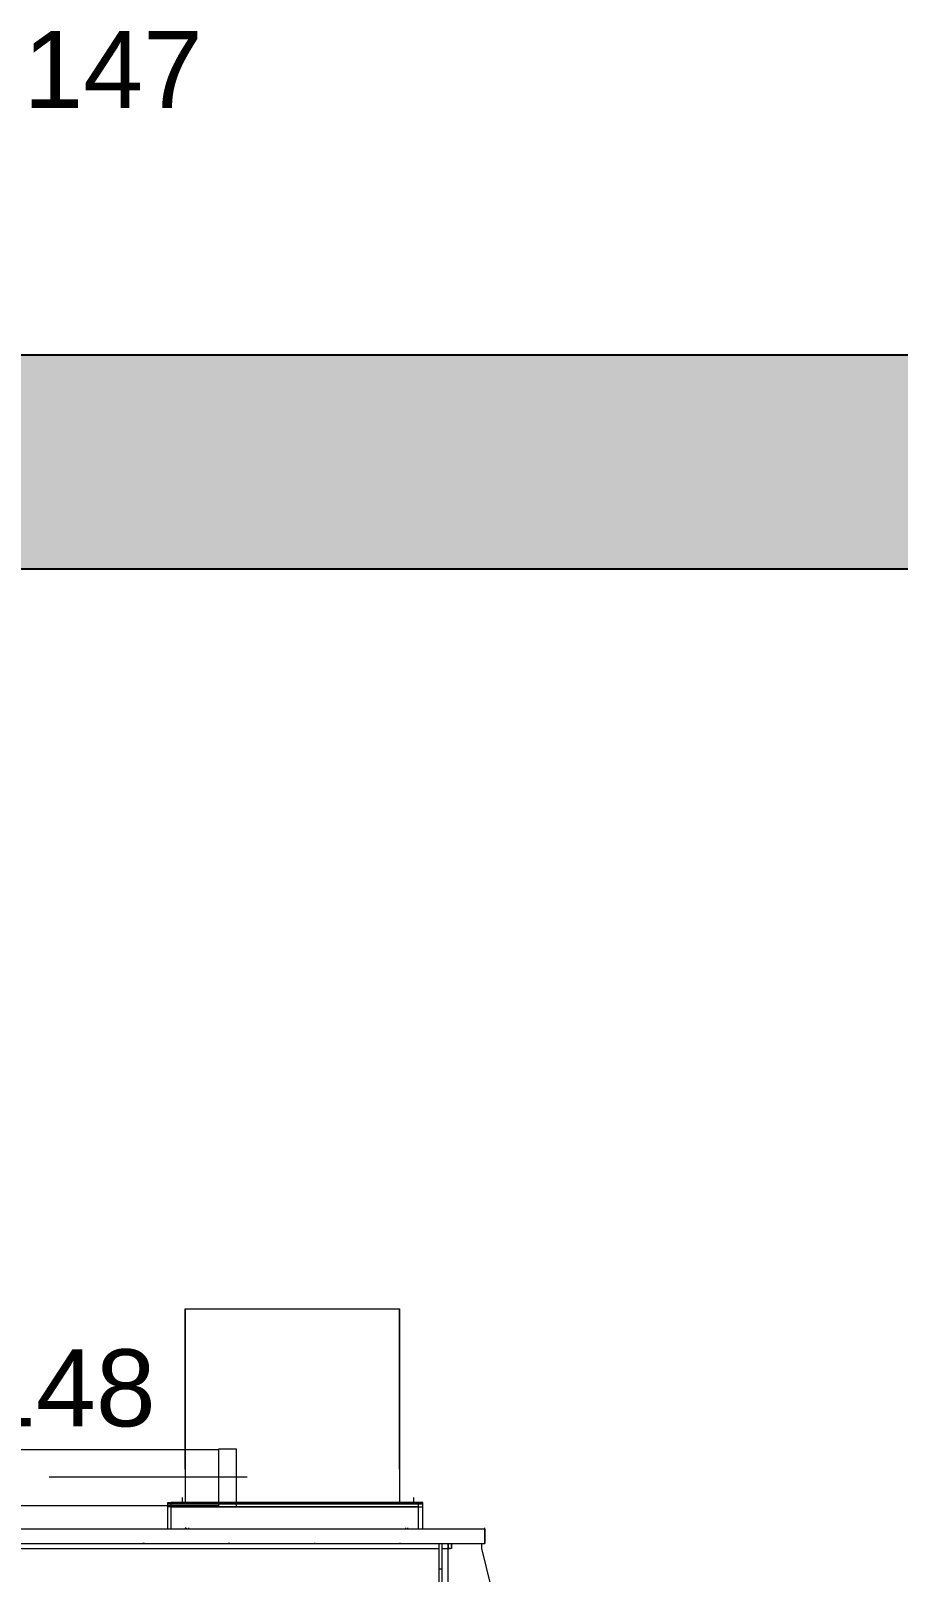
# Model space of a CAD drawing. Header units: millimetres. Extents: x 3220 to 226993, y 817 to 176024.
# Drawn here: x 126842 to 128871, y 138098 to 141701 of the extents above; entities that cross this region are included whole.
import ezdxf

# ---------------------------------------------------------------- set-up
doc = ezdxf.new("R2010")
doc.units = ezdxf.units.MM
doc.layers.add('Repère', color=76, linetype='Continuous')
doc.styles.get("Standard").update_dxf_attribs({"font": 'arial.ttf'})

# ---------------------------------------------------------------- blocks, each defined once
blk = doc.blocks.new('section 4-3')
h = blk.add_hatch()
h.set_pattern_fill('AR-CONC', color=256, scale=3)
h.set_pattern_definition([(50, (0, 1000), (546.554, -47.817), [57.15, -628.65]), (355, (0, 1000), (-105.73, 573.17), [45.72, -502.922]), (100.4514, (45.55, 996), (440.824, 525.353), [48.57, -534.27]), (46.184, (0, 1152.4), (813.237, -126.127), [85.725, -942.975]), (96.6356, (67.8, 1141.9), (712.212, 742.28), [72.855, -801.407]), (351.184, (0, 1152.4), (712.212, 742.28), [68.58, -754.38]), (21, (76.2, 1114.3), (454.843, -306.796), [57.15, -628.65]), (326, (76.2, 1114.3), (185.406, 552.564), [45.72, -502.92]), (71.4514, (114.1, 1088.73), (640.25, 245.768), [48.57, -534.27]), (37.5, (0, 1000), (9.2658, 253.665), [0, -496.824, 0, -510.54, 0, -504.825]), (7.5, (0, 1000), (200.459, 300.5417), [0, -291.084, 0, -485.394, 0, -192.405]), (327.5, (-169.93, 1000), (406.7718, -17.1862), [0, -190.5, 0, -594.36, 0, -788.67]), (317.5, (-246.13, 1000), (444.3875, 76.2795), [0, -247.65, 0, -394.716, 0, -560.07])])
h.paths.add_polyline_path([(0, 4500), (-250, 4500), (-250, 1000), (0, 1000)])
h.paths.add_polyline_path([(250, 4500), (0, 4500), (0, 1000), (250, 1000)])
h.paths.add_polyline_path([(0, 5000), (-250, 5000), (-250, 4500), (0, 4500)])
h.paths.add_polyline_path([(14750, 5000), (15000, 5000), (15000, 4500), (14750, 4500)], flags=17)
h.paths.add_polyline_path([(15000, 5000), (14750, 5000), (14750, 4500), (15000, 4500)], flags=17)
h.paths.add_polyline_path([(15250, 5000), (15000, 5000), (15000, 4500), (15250, 4500)])
h.paths.add_polyline_path([(15250, 4500), (15000, 4500), (15000, 0), (15250, 0)])
h.paths.add_polyline_path([(15000, 4500), (14750, 4500), (14750, 0), (15000, 0)])
h.paths.add_polyline_path([(1800, 4500), (1800, 5000), (0, 5000), (0, 4500)])
h.paths.add_polyline_path([(9250, 4500), (9250, 5000), (9000, 5000), (9000, 4500)])
h.paths.add_polyline_path([(6325, 5000), (6325, 4500), (9000, 4500), (9000, 5000)])
h.paths.add_polyline_path([(3675, 4500), (3675, 5000), (3600, 5000), (3600, 4500)])
h.paths.add_polyline_path([(13000, 5000), (13000, 4500), (15000, 4500), (15000, 5000)])
for points in [[(-250, 0), (-250, 5000), (15250, 5000)], [(250, 0), (250, 4500), (15250, 4500)]]:
    blk.add_lwpolyline(points)
blk = doc.blocks.new('ligne broyage 2')
at = {"color": 7, "linetype": 'Continuous', "lineweight": 15, "true_color": 0x000007}
for points in [[(-1398.8, 545.4), (-1899.4, 545.4), (-1899.4, 89.7)], [(-1398.8, 545.4), (-1398.8, 89.7), (-1398.8, 89.7)], [(-1398.8, 541), (-1398.8, 170.7), (-1398.8, 545.4)], [(-1954.3, 92.6), (-1365.6, 92.6), (-1365.6, 92.6)], [(-1954.3, 89.7), (-1365.6, 89.7), (-1365.6, 92.6)], [(-1954.3, 89.7), (-1954.3, 92.6), (-1954.3, 92.6)], [(-1954.3, 85.3), (-1954.3, 89.7)], [(-1365.6, 85.3), (-1365.6, 89.7), (-1954.3, 89.7)], [(-1954.3, 30.4), (-1954.3, 85.3), (-1954.3, 85.3)], [(-1365.6, 85.3), (-1365.6, 82.5), (-1954.3, 82.5)], [(-1358.3, 92.6), (-1944.2, 92.6)], [(-1944.2, 89.7), (-1944.2, 92.6)], [(-1944.2, 82.5), (-1944.2, 89.7), (-1944.2, 89.7)], [(-1944.2, 82.5), (-1358.3, 82.5)], [(-1944.2, 78.1), (-1944.2, 82.5), (-1944.2, 82.5)], [(-1944.2, 30.4), (-1944.2, 78.1), (-1944.2, 78.1)], [(-1932.6, 104.2), (-1932.6, 89.7)], [(-1909.5, 89.7), (-1909.5, 92.6)], [(-1413.3, 89.7), (-1413.3, 92.6)], [(-1391.6, 104.2), (-1391.6, 89.7)], [(-1365.6, 78.1), (-1365.6, 82.5)], [(-1365.6, 30.4), (-1365.6, 78.1), (-1365.6, 78.1)], [(-1358.3, 89.7), (-1358.3, 92.6)], [(-1358.3, 82.5), (-1358.3, 89.7), (-1358.3, 89.7)], [(-1358.3, 78.1), (-1358.3, 82.5), (-1358.3, 82.5)], [(-1358.3, 30.4), (-1358.3, 78.1), (-1358.3, 78.1)], [(-2099, 30.4), (-2099, 33.3)], [(-2099, 30.4), (-584.4, 30.4)], [(-2099, -2.9), (-2099, 30.4), (-2099, 26)], [(-2099, 26), (-2099, 30.4)], [(-1954.3, 30.4), (-1954.3, 33.3)], [(-1954.3, 30.4), (-1954.3, 33.3)], [(-1918.2, 33.3), (-1918.2, 30.4), (-1918.2, 30.4)], [(-1918.2, 33.3), (-1918.2, 30.4), (-1918.2, 30.4)], [(-1918.2, 33.3), (-1918.2, 30.4), (-1918.2, 30.4)], [(-1913.8, 33.3), (-1913.8, 30.4), (-1913.8, 30.4)], [(-1913.8, 33.3), (-1913.8, 30.4), (-1913.8, 30.4)], [(-1913.8, 33.3), (-1913.8, 30.4), (-1913.8, 30.4)], [(-1406.1, 33.3), (-1406.1, 30.4), (-1406.1, 30.4)], [(-1403.2, 30.4), (-1398.8, 33.3), (-1398.8, 33.3)], [(-2314.5, -918.6), (-2091.8, -14.5)], [(-580.1, -2.9), (-2099, -2.9)], [(-2091.8, -14.5), (-2091.8, -2.9)], [(-2020.9, -10.1), (-2020.9, -2.9), (-2020.9, -2.9)], [(-2020.9, -2.9), (-2020.9, -10.1)], [(-2020.9, -10.1), (-2020.9, -14.5), (-2018, -14.5)], [(-2020.9, -10.1), (-2020.9, -14.5), (-2018, -14.5)], [(-2013.6, -2.9), (-2013.6, -14.5), (-2018, -14.5)], [(-2018, -14.5), (-2013.6, -14.5)], [(-2013.6, -228.6), (-2013.6, -2.9), (-2013.6, -2.9)], [(-1999.2, -14.5), (-2013.6, -14.5), (-2013.6, -14.5)], [(-1999.2, -228.6), (-1999.2, -2.9), (-1999.2, -2.9)], [(-1991.9, -2.9), (-1991.9, -481.7), (-1991.9, -481.7)], [(1989, -14.5), (-1991.9, -14.5)], [(-1902.3, -2.9), (-1899.4, -2.9)], [(-1702.6, -2.9), (-1699.7, -2.9)], [(-1503, -2.9), (-1498.7, -2.9)], [(-1303.4, -2.9), (-1299, -2.9)], [(-1991.9, -62.2), (-1999.2, -62.2)]]:
    blk.add_lwpolyline(points, dxfattribs=at)
for points in [[(-1899.4, 545.4), (-1899.4, 170.7)], [(-1913.8, 89.7), (-1913.8, 92.6), (-1951.4, 92.6), (-1951.4, 89.7)], [(-1944.2, 89.7), (-1358.3, 89.7)], [(-1372.8, 89.7), (-1372.8, 92.6), (-1413.3, 92.6), (-1413.3, 89.7)], [(-2099, 26), (-2099, -2.9)]]:
    blk.add_lwpolyline(points, close=True, dxfattribs=at)
at = {"color": 7, "linetype": 'Continuous', "lineweight": 5, "true_color": 0x000007}
blk.add_lwpolyline([(-1477, 82.5), (-1477, 218.4), (-1517.5, 218.4), (-1517.5, 82.5)], close=True, dxfattribs=at)
for points in [[(-1477, 215.5), (-695.8, 215.5)], [(-1477, 85.3), (-695.8, 85.3)]]:
    blk.add_lwpolyline(points, dxfattribs=at)
at = {"color": 1, "linetype": 'Continuous', "lineweight": 5, "true_color": 0x000001}
blk.add_lwpolyline([(-1543.5, 151.9), (-1080.6, 151.9)], dxfattribs=at)

msp = doc.modelspace()

# ---------------------------------------------------------------- block references
at = {"color": 2}
msp.add_blockref('section 4-3', (120404.1, 135943.7), dxfattribs=at)
at = {"xscale": -1}
msp.add_blockref('ligne broyage 2', (125804.9, 138168.5), dxfattribs=at)

# ---------------------------------------------------------------- texts
at = {"layer": 'Repère', "char_height": 180, "attachment_point": 1}
for s, width, insert in [('147', 739.398, (126825.1, 141701)), ('148', 7197.386, (126714.8, 138619.2))]:
    msp.add_mtext_dynamic_manual_height_columns(s, width=width, gutter_width=12.5, heights=[0], dxfattribs=dict(at, insert=insert))

doc.saveas('drawing.dxf')
